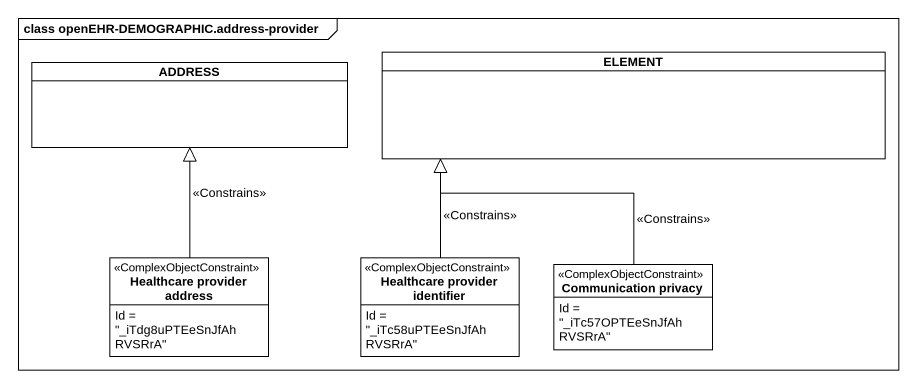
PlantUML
@startuml
mainframe class openEHR-DEMOGRAPHIC.address-provider
hide circle
hide empty members
class ADDRESS
class ELEMENT
class "Healthcare provider address" as Healthcare_provider_address <<ComplexObjectConstraint>> {
  Id = "_iTdg8uPTEeSnJfAhRVSRrA"
}
class "Healthcare provider identifier" as Healthcare_provider <<ComplexObjectConstraint>> {
  Id = "_iTc58uPTEeSnJfAhRVSRrA"
}
class "Communication privacy" as Communication_privacy <<ComplexObjectConstraint>> {
  Id = "_iTc57OPTEeSnJfAhRVSRrA"
}
Healthcare_provider_address -up-|> ADDRESS : <<Constrains>>
Healthcare_provider -up-|> ELEMENT : <<Constrains>>
Communication_privacy -up-|> ELEMENT : <<Constrains>>
@enduml
